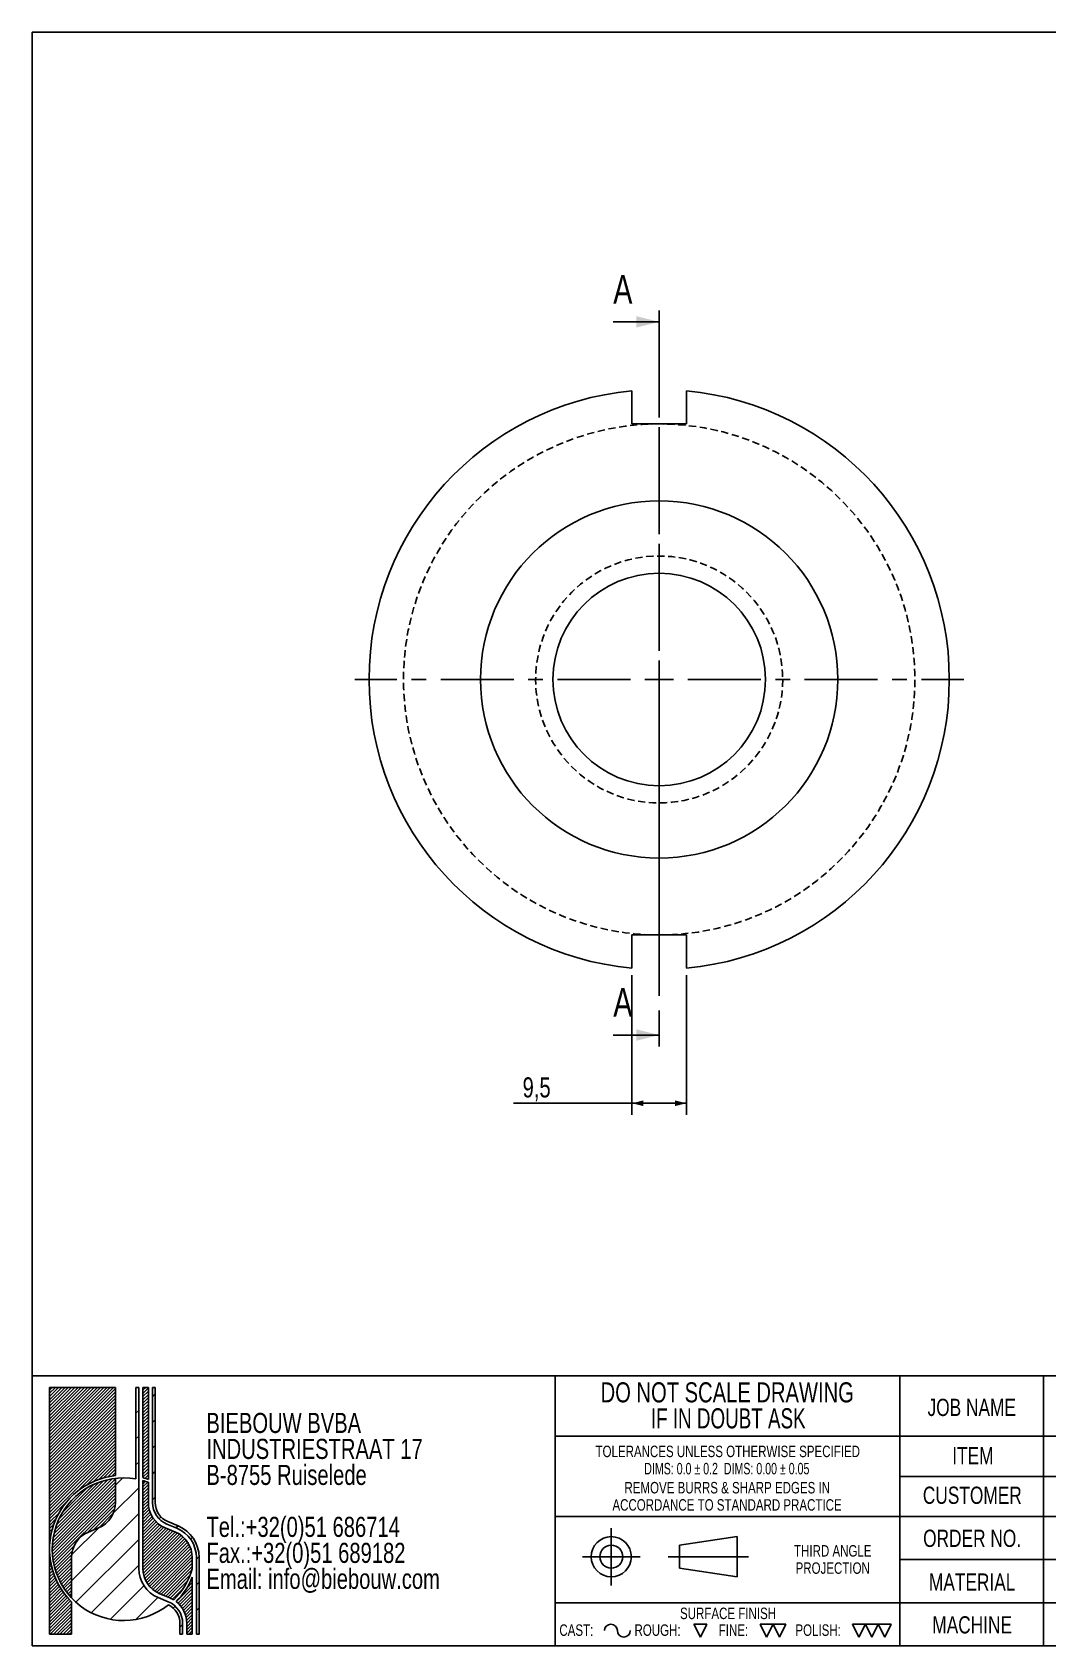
# Model space of a CAD drawing. Header units: millimetres. Extents: x 8 to 412, y 8 to 289.
# Drawn here: x 8 to 184.7, y 8 to 289 of the extents above; entities that cross this region are included whole.
import ezdxf

# ---------------------------------------------------------------- set-up
doc = ezdxf.new("R2010")
doc.units = ezdxf.units.MM
doc.linetypes.add('CENTERX2', pattern=[20.319999999999997, 12.7, -2.54, 2.54, -2.54])
doc.linetypes.add('HIDDEN', pattern=[1.905, 1.27, -0.635])
for name, color, linetype in [('CENTERLINE', 4, 'CENTERX2'), ('DIMENSIONS', 2, 'Continuous'), ('HATCH', 3, 'Continuous'), ('HIDDEN', 3, 'HIDDEN'), ('TEXT', 2, 'Continuous')]:
    doc.layers.add(name, color=color, linetype=linetype)
doc.layers.add('OUTLINE', color=7, linetype='Continuous', lineweight=25)
doc.styles.add('SLDTEXTSTYLE0', font='TXT', dxfattribs={"width": 0.75})
doc.styles.add('SLDTEXTSTYLE1', font='TXT', dxfattribs={"width": 0.6911764705882353})
doc.styles.add('SLDTEXTSTYLE2', font='TXT', dxfattribs={"width": 0.7})
doc.dimstyles.new('SLDDIMSTYLE0', dxfattribs={"dimtxt": 3.5, "dimasz": 2, "dimexe": 0, "dimexo": 0.0625, "dimgap": 0.875, "dimtad": 1, "dimdec": 1, "dimrnd": 1e-09, "dimzin": 12, "dimdsep": 46, "dimtxsty": 'SLDTEXTSTYLE0', "dimsah": 1, "dimcen": 0.09, "dimadec": 0, "dimazin": 3, "dimtfac": 1, "dimtdec": 1, "dimtofl": 0, "dimtmove": 0, "dimatfit": 3, "dimfxl": 0, "dimfrac": 2, "dimtolj": 1, "dimtzin": 12, "dimarcsym": 0})
pattern_1 = [(45, (0, 0), (-0.2806330037834111, 0.2806330037834111), [])]
pattern_2 = [(45.0000000000001, (0, 0), (-2.245064030267292, 2.245064030267284), [])]

# ---------------------------------------------------------------- blocks, each defined once
blk = doc.blocks.new('SW_NOTE_0')
at = {"layer": 'TEXT', "color": 0, "char_height": 3.5, "attachment_point": 1, "style": 'SLDTEXTSTYLE0'}
for s, insert in [('BIEBOUW BVBA', (0, 4.497652582159624)), ('INDUSTRIESTRAAT 17', (0, -0.02804194829763434)), ('B-8755 Ruiselede', (0, -4.553736478754892)), ('Tel.:+32(0)51 686714', (0, -13.60512553966941)), ('Fax.:+32(0)51 689182', (0, -18.13082007012667)), ('Email: info@biebouw.com', (0, -22.65651460058393))]:
    blk.add_mtext(s, dxfattribs=dict(at, insert=insert))
blk = doc.blocks.new('SW_NOTE_0_1')
at = {"layer": 'TEXT', "color": 0, "char_height": 2, "attachment_point": 2, "style": 'SLDTEXTSTYLE0'}
for s, insert in [('THIRD ANGLE', (8.34375000000001, 2.5700871898055)), ('PROJECTION', (8.329166397452347, -0.4299128362715322))]:
    blk.add_mtext(s, dxfattribs=dict(at, insert=insert))
blk = doc.blocks.new('SW_NOTE_0_2')
at = {"layer": 'TEXT', "color": 0, "char_height": 2, "attachment_point": 2, "style": 'SLDTEXTSTYLE0'}
for s, insert in [('REMOVE BURRS & SHARP EDGES IN', (21.78125, 2.570087189805503)), ('ACCORDANCE TO STANDARD PRACTICE', (21.7472258657217, -0.4299128362715288))]:
    blk.add_mtext(s, dxfattribs=dict(at, insert=insert))
blk = doc.blocks.new('SW_NOTE_0_3')
at = {"layer": 'TEXT', "color": 0, "char_height": 2, "attachment_point": 2}
for s, insert, style in [('TOLERANCES UNLESS OTHERWISE SPECIFIED', (27.09375, 2.570087189805503), 'SLDTEXTSTYLE0'), ('DIMS: 0.0 ± 0.2  DIMS: 0.00 ± 0.05', (26.93194648623468, -0.4299128362715288), 'SLDTEXTSTYLE1')]:
    blk.add_mtext(s, dxfattribs=dict(at, insert=insert, style=style))
blk = doc.blocks.new('SW_NOTE_0_4')
at = {"layer": 'TEXT', "color": 0, "char_height": 3.5, "attachment_point": 2}
for s, insert, style in [('DO NOT SCALE DRAWING', (28.71093750000001, 4.497652582159624), 'SLDTEXTSTYLE0'), ('IF IN DOUBT ASK', (28.89079850912093, -0.02804194829763434), 'SLDTEXTSTYLE2')]:
    blk.add_mtext(s, dxfattribs=dict(at, insert=insert, style=style))
blk = doc.blocks.new('_D')
at = {"layer": 'DIMENSIONS'}
for p, q in [((112.3636923679197, 124.7841911332663), (112.3636923679198, 100.4785396913116)), ((121.8636923679197, 124.7841911332663), (121.8636923679198, 100.4785396913116)), ((112.3636923679198, 102.4785396913116), (91.75677617275554, 102.4785396913115)), ((112.3636923679198, 102.4785396913116), (121.8636923679198, 102.4785396913116))]:
    blk.add_line(p, q, dxfattribs=at)
for points in [[(112.3636923679198, 102.4785396913116), (114.3636923679198, 101.9785396913116), (114.3636923679198, 102.9785396913116)], [(121.8636923679198, 102.4785396913116), (119.8636923679198, 102.9785396913116), (119.8636923679198, 101.9785396913116)]]:
    blk.add_solid(points, dxfattribs=at)
at = {"layer": 'DIMENSIONS', "insert": (93.3442761727555, 106.9902766058903), "char_height": 3.5, "attachment_point": 1, "style": 'SLDTEXTSTYLE0'}
blk.add_mtext('9,5', dxfattribs=at)
blk = doc.blocks.new('SW_CENTERMARKSYMBOL_0')
at = {"layer": 'CENTERLINE', "color": 0}
for q in [(-2.499999999999988, 0), (0, 2.500000000000002), (0, -2.500000000000002), (2.500000000000002, 0)]:
    blk.add_line((0, 0), q, dxfattribs=at)
blk = doc.blocks.new('SW_CENTERMARKSYMBOL_1')
at = {"layer": 'CENTERLINE', "color": 0}
for p, q in [((0, 5.000000000000004), (0, 53.00000000000002)), ((-4.99999999999999, 0), (-52.99999999999999, 0)), ((0, 0), (-2.499999999999988, 0)), ((0, 0), (0, 2.500000000000002)), ((0, 0), (0, -2.500000000000002)), ((0, 0), (2.500000000000002, 0)), ((5.000000000000004, 0), (52.99999999999999, 0)), ((0, -4.999999999999977), (0, -52.99999999999999))]:
    blk.add_line(p, q, dxfattribs=at)

msp = doc.modelspace()

# ---------------------------------------------------------------- hatches: boundary and pattern name
at = {"layer": 'HATCH'}
h = msp.add_hatch(dxfattribs=at)
h.set_pattern_fill('ANSI31', color=256, scale=0.125, style=0)
h.set_pattern_definition(pattern_1)
edge = h.paths.add_edge_path(flags=0)
edge.add_arc((23.89999999999992, 24.81111111111201), 12.89999999999979, 96.37937020844248, 180, ccw=False)
edge.add_line((22.46666666666652, 37.63123418211034), (22.46666666666652, 53.00000000000038))
edge.add_line((22.46666666666652, 53.00000000000038), (11.0000000000003, 53.0000000000009))
edge.add_line((11.0000000000003, 53.0000000000009), (11.0000000000003, 24.81111111111201))
h = msp.add_hatch(dxfattribs=at)
h.set_pattern_fill('LINE', color=256, angle=45.0000000000001, style=0)
h.set_pattern_definition(pattern_2)
edge = h.paths.add_edge_path(flags=0)
edge.add_line((26.04999999999968, 52.99999999999972), (26.04999999999968, 37.04586100386575))
edge.add_arc((23.89999999999992, 24.81111111111201), 12.42222222222082, 80.03323369975531, 96.62580956481882)
edge.add_line((22.46666666666759, 37.15036394480524), (22.46666666666759, 32.93333333333308))
edge.add_arc((17.6888888888896, 32.93333333333337), 4.77777777777799, 292.6198649480404, 359.9999999999966, ccw=False)
edge.add_line((19.52649572649652, 28.52307692307676), (17.76239316239375, 27.7880341880342))
edge.add_arc((19.60000000000017, 23.37777777777772), 4.777777777777617, 112.6198649480355, 180)
edge.add_line((14.82222222222262, 23.37777777777772), (14.82222222222262, 16.3313967553349))
edge.add_arc((23.89999999999992, 24.81111111111201), 12.42222222222082, 223.049079800242, 308.804006026696)
edge.add_arc((30.11111111111173, 11.91111111111045), 3.583333333333259, -9.094947017729282e-13, 63.95466943930148, ccw=False)
edge.add_line((33.69444444444499, 11.91111111111044), (33.69444444444499, 9.999999999999694))
edge.add_line((33.69444444444499, 9.999999999999694), (34.17222222222257, 9.999999999999694))
edge.add_line((34.17222222222257, 9.999999999999694), (34.17222222222257, 11.91111111111044))
edge.add_arc((30.11111111111173, 11.91111111111045), 4.061111111110832, 8.142219984546603e-13, 67.38013505196902)
edge.add_line((31.67307692307687, 15.65982905982837), (29.90897435897422, 16.39487179487114))
edge.add_arc((32.02222222222206, 21.46666666666652), 5.494444444445089, 179.9999999999946, 247.38013505196182, ccw=False)
edge.add_line((26.52777777777679, 21.46666666666697), (26.52777777777679, 52.99999999999972))
edge.add_line((26.52777777777679, 52.99999999999972), (26.04999999999968, 52.99999999999972))
h = msp.add_hatch(dxfattribs=at)
h.set_pattern_fill('ANSI31', color=256, scale=0.125, style=0)
h.set_pattern_definition(pattern_1)
edge = h.paths.add_edge_path(flags=0)
edge.add_arc((23.89999999999992, 24.81111111111201), 12.89999999999925, 70.52877936550652, 74.97388624088018, ccw=False)
edge.add_line((28.20000000000011, 36.97334774751981), (28.20000000000011, 53.00000000000038))
edge.add_line((28.20000000000011, 53.00000000000038), (27.24444444444407, 53.00000000000038))
edge.add_line((27.24444444444407, 53.00000000000038), (27.24444444444407, 37.27003126327632))
h = msp.add_hatch(dxfattribs=at)
h.set_pattern_fill('LINE', color=256, angle=45.0000000000001, style=0)
h.set_pattern_definition(pattern_2)
edge = h.paths.add_edge_path(flags=0)
edge.add_line((37.03888888888829, 10.00000000000023), (37.03888888888829, 23.37777777777772))
edge.add_arc((31.06666666666602, 23.37777777777772), 5.972222222222335, 0, 67.38013505196155)
edge.add_line((33.36367521367445, 28.89059829059848), (31.59957264957225, 29.62564102564125))
edge.add_arc((32.97777777777722, 32.93333333333326), 3.583333333332774, 180.0000000000091, 247.38013505196, ccw=False)
edge.add_line((29.39444444444467, 32.93333333333269), (29.39444444444467, 52.99999999999894))
edge.add_line((29.39444444444467, 52.99999999999894), (28.9166666666667, 52.99999999999894))
edge.add_line((28.9166666666667, 52.99999999999894), (28.9166666666667, 32.93333333333269))
edge.add_arc((32.97777777777722, 32.93333333333326), 4.061111111110744, 180.0000000000088, 247.3801350519551)
edge.add_line((31.41581196581111, 29.18461538461559), (33.17991452991376, 28.44957264957282))
edge.add_arc((31.06666666666602, 23.37777777777772), 5.494444444444536, -7.958078640513122e-13, 67.3801350519609, ccw=False)
edge.add_line((36.56111111111049, 23.37777777777772), (36.56111111111049, 10.00000000000023))
edge.add_line((36.56111111111049, 10.00000000000023), (37.03888888888829, 10.00000000000023))
h = msp.add_hatch(dxfattribs=at)
h.set_pattern_fill('ANSI31', color=256, scale=0.125, style=0)
h.set_pattern_definition(pattern_1)
edge = h.paths.add_edge_path(flags=0)
edge.add_line((22.46666666666759, 32.93333333333308), (22.46666666666759, 37.15036394480524))
edge.add_arc((23.89999999999992, 24.81111111111201), 12.42222222222082, 96.62580956481882, 223.049079800242)
edge.add_line((14.82222222222262, 16.3313967553349), (14.82222222222262, 23.37777777777772))
edge.add_arc((19.60000000000017, 23.37777777777772), 4.777777777777617, 112.61986494803469, 180, ccw=False)
edge.add_line((17.76239316239375, 27.7880341880342), (19.52649572649652, 28.52307692307676))
edge.add_arc((17.6888888888896, 32.93333333333337), 4.77777777777799, 292.6198649480412, 359.9999999999974)
h = msp.add_hatch(dxfattribs=at)
h.set_pattern_fill('ANSI31', color=256, scale=0.125, style=0)
h.set_pattern_definition(pattern_1)
edge = h.paths.add_edge_path(flags=0)
edge.add_line((28.20000000000011, 32.93333333333326), (28.20000000000011, 36.46536376575504))
edge.add_arc((23.89999999999992, 24.81111111111201), 12.42222222222142, 69.74775325781034, 74.38150172435162)
edge.add_line((27.24444444444407, 36.77465140219116), (27.24444444444407, 21.46666666666697))
edge.add_arc((32.02222222222206, 21.46666666666652), 4.777777777777787, 179.9999999999947, 247.3801350519655)
edge.add_line((30.18461538461569, 17.05641025641013), (31.94871794871878, 16.32136752136736))
edge.add_arc((30.11111111111173, 11.91111111111045), 4.77777777777832, 58.20753195097649, 67.38013505195869, ccw=False)
edge.add_arc((23.89999999999992, 24.81111111111201), 12.42222222222245, 314.6385798455307, 344.0576313943708)
edge.add_line((35.84444444444446, 21.39909530636341), (35.84444444444446, 23.37777777777772))
edge.add_arc((31.06666666666602, 23.37777777777772), 4.777777777778299, 0, 67.3801350519547)
edge.add_line((32.90427350427338, 27.78803418803433), (31.14017094017074, 28.52307692307666))
edge.add_arc((32.97777777777722, 32.93333333333326), 4.777777777777462, 180, 247.3801350519644, ccw=False)
h = msp.add_hatch(dxfattribs=at)
h.set_pattern_fill('ANSI31', color=256, scale=0.125, style=0)
h.set_pattern_definition(pattern_1)
edge = h.paths.add_edge_path(flags=0)
edge.add_arc((23.89999999999992, 24.81111111111201), 12.89999999999979, 180, 225.2750868450694, ccw=False)
edge.add_line((11.0000000000003, 24.81111111111201), (11.0000000000003, 10.00000000000074))
edge.add_line((11.0000000000003, 10.00000000000074), (14.82222222222262, 10.00000000000023))
edge.add_line((14.82222222222262, 10.00000000000023), (14.82222222222262, 15.64574419989162))
h = msp.add_hatch(dxfattribs=at)
h.set_pattern_fill('ANSI31', color=256, scale=0.125, style=0)
h.set_pattern_definition(pattern_1)
edge = h.paths.add_edge_path(flags=0)
edge.add_arc((23.89999999999992, 24.81111111111201), 12.90000000000028, 315.0375474160769, 337.80839343372287, ccw=False)
edge.add_arc((30.11111111111173, 11.91111111111045), 4.777777777777994, -7.958078640513122e-13, 52.378744813339324, ccw=False)
edge.add_line((34.88888888888971, 11.91111111111044), (34.88888888888971, 9.999999999999691))
edge.add_line((34.88888888888971, 9.999999999999691), (35.84444444444446, 10.00000000000023))
edge.add_line((35.84444444444446, 10.00000000000023), (35.84444444444446, 19.93871468701114))

# ---------------------------------------------------------------- linework, layer by layer
at = {"layer": 'CENTERLINE'}
msp.add_line((117.1136923679199, 240.5567215514426), (117.1136923679199, 112.3633066976253), dxfattribs=at)
at = {"layer": 'CENTERLINE', "linetype": 'Continuous'}
for p, q in [((109.1136923679199, 238.5567215514426), (117.1136923679199, 238.5567215514426)), ((109.1136923679199, 114.3633066976253), (117.1136923679199, 114.3633066976253))]:
    msp.add_line(p, q, dxfattribs=at)
at = {"layer": 'CENTERLINE'}
for points in [[(117.1136923679199, 238.5567215514426), (113.1136923679199, 239.5567215514426), (113.1136923679199, 237.5567215514426)], [(117.1136923679199, 114.3633066976253), (113.1136923679199, 115.3633066976253), (113.1136923679199, 113.3633066976253)]]:
    msp.add_solid(points, dxfattribs=at)
at = {"layer": 'HIDDEN'}
msp.add_circle((117.1136923679199, 176.2841911332665), 21.5, dxfattribs=at)
for start, end in [(90, 270.0000000000008), (270.0000000000008, 90)]:
    msp.add_arc((117.1136923679199, 176.2841911332665), 44.5, start, end, dxfattribs=at)
at = {"layer": 'OUTLINE'}
for p, q in [((8.000000000000007, 289), (412, 289)), ((8.000000000000007, 8.000000000000007), (8.000000000000007, 289)), ((112.3636923679199, 225.5557600143159), (112.3636923679199, 220.7841911332664)), ((121.8636923679199, 220.7841911332664), (121.8636923679199, 225.5557600143159)), ((112.3636923679199, 220.7841911332664), (121.8636923679199, 220.7841911332664)), ((121.8636923679199, 131.7841911332665), (112.3636923679199, 131.7841911332665)), ((112.3636923679199, 131.7841911332665), (112.3636923679199, 127.012622252217)), ((121.8636923679199, 127.012622252217), (121.8636923679199, 131.7841911332665)), ((412, 55.00000000000016), (8.000000000000007, 55.00000000000016)), ((99.00000000000026, 55.00000000000016), (99.00000000000026, 8.000000000000451)), ((158.9999999999999, 55.00000000000016), (158.9999999999999, 8.000000000000451)), ((183.9999999999993, 55.00000000000016), (183.9999999999993, 8.000000000000451)), ((11.0000000000003, 52.99999999999986), (22.46666666666652, 53.00000000000038)), ((11.0000000000003, 10.00000000000075), (11.0000000000003, 52.99999999999986)), ((22.46666666666652, 53.00000000000038), (22.46666666666652, 37.63123418211034)), ((26.04999999999968, 52.99999999999972), (26.52777777777679, 52.99999999999972)), ((26.04999999999968, 52.99999999999972), (26.04999999999968, 37.04586100386575)), ((26.52777777777679, 52.99999999999972), (26.52777777777679, 21.46666666666697)), ((27.24444444444407, 53.00000000000038), (28.20000000000011, 53.00000000000038)), ((27.24444444444407, 37.27003126327632), (27.24444444444407, 53.00000000000038)), ((28.20000000000011, 53.00000000000038), (28.20000000000011, 36.97334774751981)), ((28.9166666666667, 52.99999999999894), (29.39444444444467, 52.99999999999894)), ((28.9166666666667, 52.99999999999894), (28.9166666666667, 32.93333333333268)), ((29.39444444444467, 52.99999999999894), (29.39444444444467, 32.93333333333268)), ((158.9999999999999, 44.50000000000021), (99.00000000000026, 44.50000000000021)), ((311.9999999999999, 44.50000000000021), (158.9999999999999, 44.50000000000021)), ((22.46666666666759, 32.93333333333308), (22.46666666666759, 37.15036394480524)), ((27.24444444444407, 36.77465140219116), (27.24444444444407, 21.46666666666697)), ((158.9999999999999, 37.49999999999964), (311.9999999999999, 37.49999999999964)), ((28.20000000000011, 32.93333333333326), (28.20000000000011, 36.46536376575504)), ((17.76239316239375, 27.7880341880342), (19.52649572649652, 28.52307692307676)), ((32.90427350427338, 27.78803418803433), (31.14017094017074, 28.52307692307665)), ((31.41581196581111, 29.18461538461559), (33.17991452991376, 28.44957264957282)), ((31.59957264957225, 29.62564102564125), (33.36367521367445, 28.89059829059848)), ((99.00000000000026, 30.49999999999997), (412, 30.49999999999997)), ((108.7756903829634, 18.50000000000041), (108.7756903829634, 28.50000000000019)), ((120.6745526674716, 25.50000000000008), (130.6745526674718, 27.00000000000014)), ((120.6745526674716, 21.50000000000007), (120.6745526674716, 25.50000000000008)), ((130.6745526674718, 27.00000000000014), (130.6745526674718, 20.00000000000002)), ((14.82222222222262, 16.3313967553349), (14.82222222222262, 23.37777777777772)), ((35.84444444444446, 21.39909530636341), (35.84444444444446, 23.37777777777772)), ((36.56111111111049, 23.37777777777772), (36.56111111111049, 10.00000000000023)), ((37.03888888888829, 23.37777777777772), (37.03888888888829, 10.00000000000023)), ((103.775690382963, 23.5000000000003), (113.7756903829633, 23.5000000000003)), ((118.6745526674713, 23.5000000000003), (132.6745526674716, 23.5000000000003)), ((158.9999999999999, 23.00000000000058), (311.9999999999999, 23.00000000000058)), ((35.84444444444446, 19.93871468701114), (35.84444444444446, 10.00000000000023)), ((130.6745526674718, 20.00000000000002), (120.6745526674716, 21.50000000000007)), ((30.18461538461569, 17.05641025641013), (31.94871794871878, 16.32136752136736)), ((14.82222222222262, 15.64574419989162), (14.82222222222262, 10.00000000000023)), ((29.90897435897422, 16.39487179487114), (31.67307692307687, 15.65982905982838)), ((311.9999999999999, 15.50000000000029), (99.00000000000026, 15.50000000000029)), ((33.69444444444499, 11.91111111111045), (33.69444444444499, 9.999999999999693)), ((34.17222222222257, 11.91111111111045), (34.17222222222257, 9.999999999999693)), ((34.88888888888971, 9.999999999999693), (34.88888888888971, 11.91111111111045)), ((125.4186458063629, 11.75000000000015), (123.1686458063633, 11.75000000000015)), ((123.1686458063633, 11.75000000000015), (124.2936458063638, 9.500000000000064)), ((124.2936458063638, 9.500000000000064), (125.4186458063629, 11.75000000000015)), ((136.9316093288405, 11.75000000000015), (134.6816093288408, 11.75000000000015)), ((134.6816093288408, 11.75000000000015), (135.8066093288413, 9.500000000000064)), ((135.8066093288413, 9.500000000000064), (136.9316093288405, 11.75000000000015)), ((139.181609328841, 11.75000000000015), (136.9316093288405, 11.75000000000015)), ((136.9316093288405, 11.75000000000015), (138.0566093288409, 9.500000000000064)), ((138.0566093288409, 9.500000000000064), (139.181609328841, 11.75000000000015)), ((152.9999999999996, 11.75000000000015), (150.75, 11.75000000000015)), ((150.75, 11.75000000000015), (151.875, 9.500000000000064)), ((151.875, 9.500000000000064), (152.9999999999996, 11.75000000000015)), ((155.2499999999997, 11.75000000000015), (152.9999999999996, 11.75000000000015)), ((152.9999999999996, 11.75000000000015), (154.1249999999997, 9.500000000000064)), ((154.1249999999997, 9.500000000000064), (155.2499999999997, 11.75000000000015)), ((157.4999999999998, 11.75000000000015), (155.2499999999997, 11.75000000000015)), ((155.2499999999997, 11.75000000000015), (156.3749999999998, 9.500000000000064)), ((156.3749999999998, 9.500000000000064), (157.4999999999998, 11.75000000000015)), ((14.82222222222262, 10.00000000000023), (11.0000000000003, 10.00000000000075)), ((34.17222222222257, 9.999999999999693), (33.69444444444499, 9.999999999999693)), ((35.84444444444446, 10.00000000000023), (34.88888888888971, 9.999999999999693)), ((36.56111111111049, 10.00000000000023), (37.03888888888829, 10.00000000000023)), ((412, 8.000000000000007), (8.000000000000007, 8.000000000000007))]:
    msp.add_line(p, q, dxfattribs=at)
for centre, radius in [((117.1136923679199, 176.2841911332665), 31.10000000000002), ((117.1136923679199, 176.2841911332665), 18.5), ((108.7756903829634, 23.5000000000003), 3.500000000000284), ((108.7756903829634, 23.5000000000003), 1.999999999999787)]:
    msp.add_circle(centre, radius, dxfattribs=at)
for centre, radius, start, end in [((117.1136923679199, 176.2841911332665), 50.5, 95.39718532855173, 264.6028146714491), ((117.1136923679199, 176.2841911332665), 50.50000000000014, 275.3971853285526, 84.6028146714483), ((23.89999999999992, 24.81111111111201), 12.90000000000003, 96.37937020844332, 225.2750868450703), ((23.89999999999992, 24.81111111111201), 12.42222222222082, 80.03323369975531, 308.804006026696), ((23.89999999999992, 24.81111111111201), 12.8999999999993, 70.5287793655073, 74.97388624088094), ((23.89999999999992, 24.81111111111201), 12.42222222222159, 69.74775325781034, 74.38150172435162), ((17.6888888888896, 32.93333333333337), 4.777777777777992, 292.6198649480412, 359.9999999999974), ((32.97777777777722, 32.93333333333326), 4.777777777777822, 180, 247.3801350519653), ((32.97777777777722, 32.93333333333326), 4.06111111111097, 180.000000000009, 247.3801350519551), ((32.97777777777722, 32.93333333333326), 3.583333333333, 180.00000000001, 247.3801350519609), ((31.06666666666602, 23.37777777777772), 5.494444444444606, 0, 67.38013505196169), ((31.06666666666602, 23.37777777777772), 5.972222222222404, 0, 67.38013505196155), ((19.60000000000017, 23.37777777777772), 4.777777777777685, 112.6198649480355, 180), ((31.06666666666602, 23.37777777777772), 4.777777777778436, 0, 67.38013505195467), ((32.02222222222206, 21.46666666666652), 5.494444444445271, 179.9999999999954, 247.3801350519627), ((32.02222222222206, 21.46666666666652), 4.777777777777992, 179.9999999999947, 247.3801350519655), ((23.89999999999992, 24.81111111111201), 12.4222222222225, 314.6385798455306, 344.0576313943708), ((23.89999999999992, 24.81111111111201), 12.9000000000005, 315.0375474160778, 337.8083934337237), ((30.11111111111173, 11.91111111111045), 4.061111111110836, 0, 67.38013505196827), ((30.11111111111173, 11.91111111111045), 3.583333333333261, 0, 63.95466943930235), ((30.11111111111173, 11.91111111111045), 4.777777777778329, 58.20753195097727, 67.38013505195956), ((30.11111111111173, 11.91111111111045), 4.77777777777801, 0, 52.37874481334014), ((108.7083627971968, 10.62500000000011), 1.125000000000043, 0, 180), ((110.9583627971965, 10.62500000000011), 1.125000000000043, 180, 0)]:
    msp.add_arc(centre, radius, start, end, dxfattribs=at)
for points, knots in [([(112.3636923679199, 226.5603037514871), (112.3636923679199, 226.5603037514871), (112.3636923679199, 226.4513559844742), (112.3636923679199, 226.1717444945187), (112.3636923679199, 226.0600551100336), (112.3636923679199, 225.8182365044749), (112.3636923679199, 225.6863058225302), (112.3636923679199, 225.5557600143159)], [0, 0, 0, 0, 0.4999999999999907, 0.4999999999999907, 0.7499999999999953, 0.7499999999999953, 1, 1, 1, 1]), ([(121.8636923679199, 225.5557600143159), (121.8636923679199, 225.687364460407), (121.8636923679199, 225.8184950505442), (121.8636923679199, 226.0606544025085), (121.8636923679199, 226.1726579025403), (121.8636923679199, 226.3580139948918), (121.8636923679199, 226.4332040072202), (121.8636923679199, 226.5338365416821), (121.8636923679199, 226.5603037514871), (121.8636923679199, 226.5603037514871)], [0, 0, 0, 0, 0.25, 0.25, 0.5, 0.5, 0.75, 0.75, 1, 1, 1, 1]), ([(112.3636923679199, 127.012622252217), (112.3636923679199, 126.7500064250733), (112.3636923679199, 126.4896128777302), (112.3636923679199, 126.2099103223692), (112.3636923679199, 126.1355372974752), (112.3636923679199, 126.0342059322819), (112.3636923679199, 126.0080785150459), (112.3636923679199, 126.0080785150459)], [0, 0, 0, 0, 0.5000000000000093, 0.5000000000000093, 0.7500000000000047, 0.7500000000000047, 1, 1, 1, 1]), ([(121.8636923679199, 126.0080785150459), (121.8636923679199, 126.0080785150459), (121.8636923679199, 126.034932847415), (121.8636923679199, 126.135906165462), (121.8636923679199, 126.2111032727817), (121.8636923679199, 126.3964333613168), (121.8636923679199, 126.5084634977752), (121.8636923679199, 126.7501599736045), (121.8636923679199, 126.881428828291), (121.8636923679199, 127.012622252217)], [0, 0, 0, 0, 0.25, 0.25, 0.5, 0.5, 0.75, 0.75, 1, 1, 1, 1])]:
    msp.add_open_spline(points, degree=3, knots=knots, dxfattribs=at)

# ---------------------------------------------------------------- block references
at = {"layer": 'CENTERLINE'}
for name in ['SW_CENTERMARKSYMBOL_1', 'SW_CENTERMARKSYMBOL_0']:
    msp.add_blockref(name, (117.1136923679195, 176.2841911332663), dxfattribs=at)
at = {"layer": 'TEXT'}
for name, p in [('SW_NOTE_0_4', (100.2468611209744, 49.38226448464808)), ('SW_NOTE_0', (38.31160759143351, 44.05647200903429)), ('SW_NOTE_0_3', (101.9558864741677, 40.27512196689548)), ('SW_NOTE_0_2', (107.1794997065419, 33.953693395467)), ('SW_NOTE_0_1', (138.9888554330497, 22.95369339546699))]:
    msp.add_blockref(name, p, dxfattribs=at)

# ---------------------------------------------------------------- texts
at = {"layer": 'CENTERLINE', "char_height": 5, "attachment_point": 1, "style": 'SLDTEXTSTYLE0'}
for insert in [(109.1136923679199, 246.7248621899241), (109.1136923679199, 122.5314473361068)]:
    msp.add_mtext('A', dxfattribs=dict(at, insert=insert))
at = {"layer": 'TEXT', "style": 'SLDTEXTSTYLE0'}
for s, insert, char_height, attachment_point in [('JOB NAME', (171.5194316118113, 51.01096898359113), 3, 2), ('ITEM', (171.7183895877651, 42.58459331334971), 3, 2), ('CUSTOMER', (171.6152642204514, 35.70857547238034), 3, 2), ('ORDER NO.', (171.5840147941461, 28.20788783192398), 3, 2), ('MATERIAL', (171.5913061409345, 20.58667235633873), 3, 2), ('SURFACE FINISH', (129.1010282843464, 14.63616514665305), 2, 2), ('CAST:', (99.74144781569869, 11.71938222873775), 2, 1), ('ROUGH:', (112.8177506495297, 11.71938222873775), 2, 1), ('FINE:', (127.472204460089, 11.71938222873775), 2, 1), ('POLISH:', (140.8244601770985, 11.71938222873775), 2, 1), ('MACHINE', (171.5892237036576, 13.13695942547274), 3, 2)]:
    msp.add_mtext(s, dxfattribs=dict(at, insert=insert, char_height=char_height, attachment_point=attachment_point))

# ---------------------------------------------------------------- dimensions: what is measured, and where the dimension line sits
at = {"layer": 'DIMENSIONS'}
dim = msp.add_linear_dim(base=(121.8636923679198, 102.4785396913116), p1=(112.3636923679197, 125.7841911332663), p2=(121.8636923679197, 125.7841911332663), angle=1.714151575694021e-13, dimstyle='SLDDIMSTYLE0', dxfattribs=at)
dim.commit()
dim.dimension.update_dxf_attribs({"geometry": '_D', "text_midpoint": (96.57624606058984, 102.4785396913115), "dimtype": 160})

doc.saveas('drawing.dxf')
